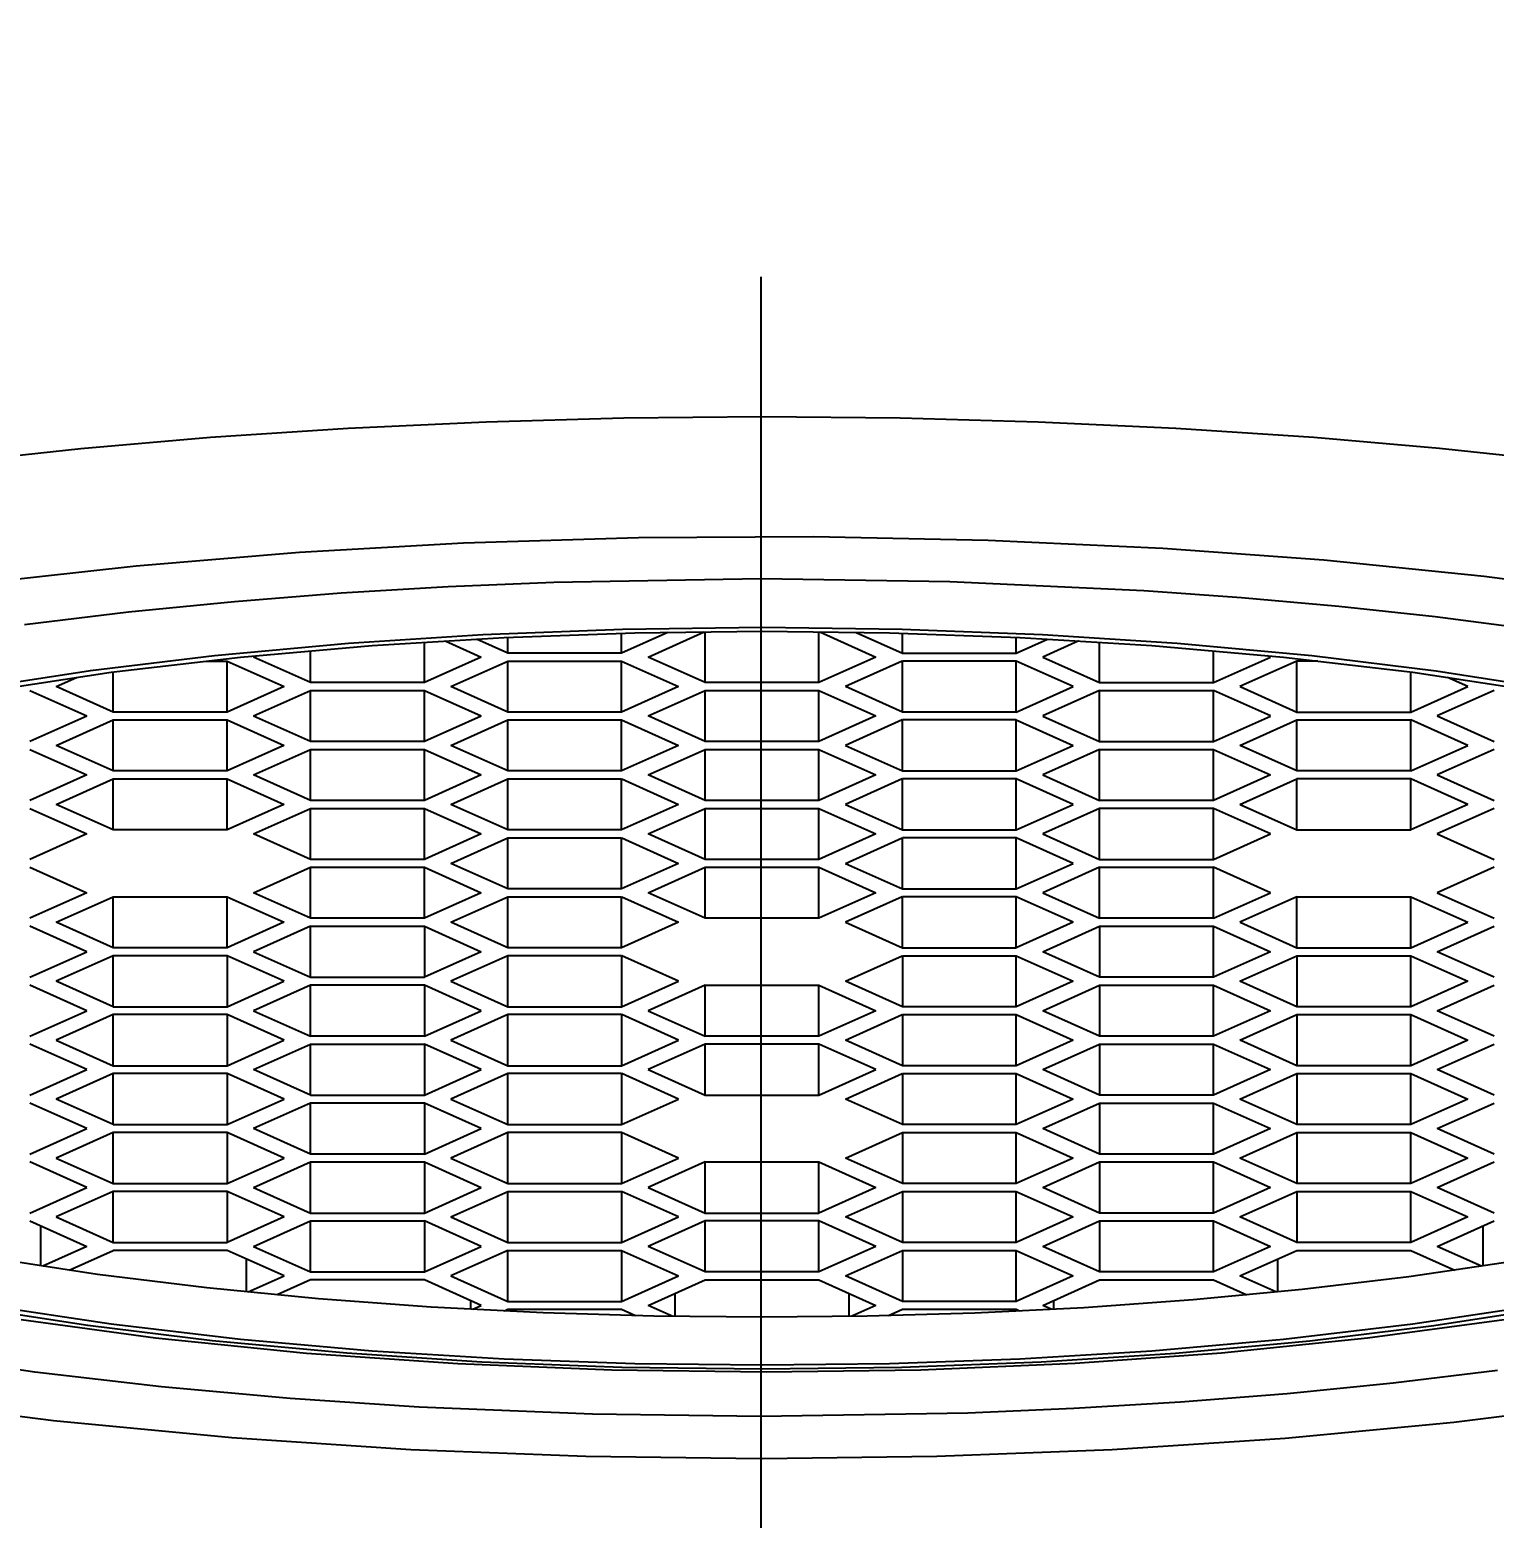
# Model space of a CAD drawing. Extents: x 38931 to 39525, y 15845 to 16265.
# Drawn here: x 39354.24 to 39363.28, y 15966.73 to 15975.93 of the extents above; entities that cross this region are included whole.
import ezdxf

# ---------------------------------------------------------------- set-up
doc = ezdxf.new("R2010")
doc.units = 0
doc.header["$LTSCALE"] = 7
doc.header["$MEASUREMENT"] = 0
doc.linetypes.add('CENTER', pattern=[2, 1.25, -0.25, 0.25, -0.25])
doc.layers.get('0').update_dxf_attribs({"color": 2, "linetype": 'CONTINUOUS'})
doc.layers.get('Defpoints').update_dxf_attribs({"linetype": 'CONTINUOUS'})
for name, color, linetype in [('CL', 1, 'CENTER'), ('DIM', 2, 'CONTINUOUS'), ('Make2D 표시선', 7, 'CONTINUOUS')]:
    doc.layers.add(name, color=color, linetype=linetype)
doc.styles.add('GHS', font='romans', dxfattribs={"bigfont": 'ghs'})
doc.dimstyles.new('DIM_WS01', dxfattribs={"dimtxt": 3.5, "dimasz": 3, "dimexe": 1, "dimexo": 1, "dimgap": 1, "dimtad": 1, "dimdec": 4, "dimzin": 9, "dimdsep": 46, "dimtxsty": 'GHS', "dimcen": -2, "dimclrd": 256, "dimclre": 256, "dimclrt": 256, "dimadec": 4, "dimazin": 2, "dimtfac": 1, "dimtdec": 4, "dimtix": 1, "dimtmove": 0, "dimatfit": 1, "dimfxl": 1, "dimtolj": 1, "dimtzin": 0, "dimlwd": -1, "dimlwe": -1, "dimarcsym": 0})

# ---------------------------------------------------------------- blocks, each defined once
blk = doc.blocks.new('*D6')
at = {"layer": 'Defpoints', "color": 0, "transparency": 16777216}
for p in [(39358.7561, 16042.8257), (39470.3881, 16042.8257), (39428.9987, 15960.7241)]:
    blk.add_point(p, dxfattribs=at)
at = {"layer": 'DIM', "transparency": 16777216}
for p, q in [((39359.7561, 16042.8257), (39471.3881, 16042.8257)), ((39470.3881, 15963.7241), (39470.3881, 16039.8257)), ((39429.9987, 15960.7241), (39471.3881, 15960.7241))]:
    blk.add_line(p, q, dxfattribs=at)
for points in [[(39469.8881, 16039.8257), (39470.8881, 16039.8257), (39470.3881, 16042.8257)], [(39469.8881, 15963.7241), (39470.8881, 15963.7241), (39470.3881, 15960.7241)]]:
    blk.add_solid(points, dxfattribs=at)
at = {"layer": 'DIM', "transparency": 16777216, "insert": (39466.7214, 16001.7749), "char_height": 3.5, "attachment_point": 5, "rotation": 90, "style": 'GHS'}
blk.add_mtext('\\A1;(82.1)', dxfattribs=at)

msp = doc.modelspace()

# ---------------------------------------------------------------- linework, layer by layer
at = {"color": 2}
for p, q in [((39357.19269, 15972.07914), (39357.19269, 15972.17498)), ((39358.18073, 15972.20673), (39357.89611, 15972.07914)), ((39357.89611, 15972.07914), (39357.89611, 15972.20061)), ((39358.05934, 15972.05475), (39358.40534, 15972.20986)), ((39358.41105, 15971.89708), (39358.41105, 15972.20992)), ((39359.11448, 15971.89708), (39359.11448, 15972.20993)), ((39359.12017, 15972.20987), (39359.46619, 15972.05475)), ((39359.34478, 15972.20674), (39359.62942, 15972.07914)), ((39359.62942, 15972.07914), (39359.62942, 15972.20063)), ((39360.33284, 15972.07914), (39360.33284, 15972.17502)), ((39355.97433, 15971.89708), (39355.97433, 15972.09365)), ((39356.67775, 15971.89708), (39356.67775, 15972.1465)), ((39356.80708, 15972.15444), (39357.02946, 15972.05475)), ((39357.19269, 15972.07914), (39357.00044, 15972.16532)), ((39360.33284, 15972.07914), (39360.52518, 15972.16536)), ((39360.71855, 15972.15448), (39360.49607, 15972.05475)), ((39360.84778, 15971.89708), (39360.84778, 15972.14655)), ((39361.55121, 15971.89708), (39361.55121, 15972.09372)), ((39355.33179, 15972.03036), (39355.45938, 15972.03036)), ((39355.45938, 15971.71502), (39355.45938, 15972.03036)), ((39355.45938, 15972.03036), (39355.8111, 15971.87269)), ((39355.62261, 15972.05475), (39355.64012, 15972.0626)), ((39355.97433, 15971.89708), (39355.62261, 15972.05475)), ((39357.02927, 15972.05467), (39356.67775, 15971.89708)), ((39356.84098, 15971.87269), (39357.19269, 15972.03036)), ((39357.89611, 15972.07914), (39357.19269, 15972.07914)), ((39357.19269, 15971.71502), (39357.19269, 15972.03036)), ((39357.19269, 15972.03036), (39357.89611, 15972.03036)), ((39357.89611, 15971.71502), (39357.89611, 15972.03036)), ((39357.89611, 15972.03036), (39358.24783, 15971.87269)), ((39358.41105, 15971.89708), (39358.05953, 15972.05467)), ((39359.466, 15972.05467), (39359.11448, 15971.89708)), ((39359.62923, 15972.03028), (39359.27771, 15971.87269)), ((39359.62942, 15972.07914), (39360.33284, 15972.07914)), ((39360.33284, 15972.03036), (39359.62942, 15972.03036)), ((39359.62942, 15971.71502), (39359.62942, 15972.02986)), ((39360.33284, 15971.71502), (39360.33284, 15972.02986)), ((39360.68455, 15971.87269), (39360.33303, 15972.03028)), ((39360.49626, 15972.05467), (39360.84778, 15971.89708)), ((39361.55121, 15971.89708), (39361.90292, 15972.05475)), ((39362.06615, 15972.03036), (39361.71444, 15971.87269)), ((39361.90292, 15972.05475), (39361.88518, 15972.0627)), ((39362.19455, 15972.03036), (39362.06615, 15972.03036)), ((39362.06615, 15971.71502), (39362.06615, 15972.03036)), ((39354.40425, 15971.87269), (39354.53013, 15971.92912)), ((39354.75596, 15971.71502), (39354.75596, 15971.96032)), ((39362.76957, 15971.71502), (39362.76957, 15971.96043)), ((39363.12128, 15971.87269), (39362.99502, 15971.92929)), ((39354.24121, 15971.84822), (39354.59273, 15971.69063)), ((39354.75596, 15971.71502), (39354.40444, 15971.87261)), ((39355.8111, 15971.87269), (39355.45938, 15971.71502)), ((39355.62261, 15971.69063), (39355.97414, 15971.84822)), ((39356.67775, 15971.89708), (39355.97433, 15971.89708)), ((39355.97433, 15971.8483), (39356.67775, 15971.8483)), ((39355.97433, 15971.53296), (39355.97433, 15971.8478)), ((39356.67775, 15971.53296), (39356.67775, 15971.8478)), ((39356.67794, 15971.84822), (39357.02946, 15971.69063)), ((39357.19269, 15971.71502), (39356.84117, 15971.87261)), ((39358.24764, 15971.87261), (39357.89611, 15971.71502)), ((39358.05934, 15971.69063), (39358.41105, 15971.8483)), ((39359.11448, 15971.89708), (39358.41105, 15971.89708)), ((39358.41105, 15971.53296), (39358.41105, 15971.8483)), ((39358.41105, 15971.8483), (39359.11448, 15971.8483)), ((39359.11448, 15971.8483), (39359.46619, 15971.69063)), ((39359.11448, 15971.53296), (39359.11448, 15971.8483)), ((39359.62942, 15971.71502), (39359.27771, 15971.87269)), ((39360.33284, 15971.71502), (39360.68437, 15971.87261)), ((39360.8476, 15971.84822), (39360.49607, 15971.69063)), ((39360.84778, 15971.89708), (39361.55121, 15971.89708)), ((39360.84778, 15971.8483), (39361.55121, 15971.8483)), ((39360.84778, 15971.53296), (39360.84778, 15971.8478)), ((39361.55121, 15971.53296), (39361.55121, 15971.8478)), ((39361.90292, 15971.69063), (39361.55139, 15971.84822)), ((39361.71462, 15971.87261), (39362.06615, 15971.71502)), ((39362.76957, 15971.71502), (39363.1211, 15971.87261)), ((39363.28433, 15971.84822), (39362.9328, 15971.69063)), ((39355.45938, 15971.71502), (39354.75596, 15971.71502)), ((39357.89611, 15971.71502), (39357.19269, 15971.71502)), ((39360.33284, 15971.71502), (39359.62942, 15971.71502)), ((39362.06615, 15971.71502), (39362.76957, 15971.71502)), ((39354.59254, 15971.69055), (39354.24102, 15971.53296)), ((39354.40425, 15971.50857), (39354.75577, 15971.66616)), ((39354.75596, 15971.66624), (39355.45938, 15971.66624)), ((39354.75596, 15971.3509), (39354.75596, 15971.66574)), ((39355.45938, 15971.3509), (39355.45938, 15971.66574)), ((39355.45957, 15971.66616), (39355.8111, 15971.50857)), ((39355.97433, 15971.53296), (39355.6228, 15971.69055)), ((39357.02927, 15971.69055), (39356.67775, 15971.53296)), ((39356.84098, 15971.50857), (39357.1925, 15971.66616)), ((39357.19269, 15971.66624), (39357.89611, 15971.66624)), ((39357.19269, 15971.3509), (39357.19269, 15971.66574)), ((39357.89611, 15971.3509), (39357.89611, 15971.66624)), ((39357.89611, 15971.66624), (39358.24783, 15971.50857)), ((39358.41105, 15971.53296), (39358.05934, 15971.69063)), ((39359.46619, 15971.69063), (39359.11448, 15971.53296)), ((39359.62923, 15971.66616), (39359.27771, 15971.50857)), ((39360.33284, 15971.66624), (39359.62942, 15971.66624)), ((39359.62942, 15971.3509), (39359.62942, 15971.66574)), ((39360.33284, 15971.66624), (39360.68455, 15971.50857)), ((39360.33284, 15971.3509), (39360.33284, 15971.66624)), ((39360.49626, 15971.69055), (39360.84778, 15971.53296)), ((39361.55121, 15971.53296), (39361.90273, 15971.69055)), ((39361.71444, 15971.50857), (39362.06596, 15971.66616)), ((39362.06615, 15971.66624), (39362.76957, 15971.66624)), ((39362.06615, 15971.3509), (39362.06615, 15971.66574)), ((39362.76957, 15971.3509), (39362.76957, 15971.66574)), ((39363.12128, 15971.50857), (39362.76976, 15971.66616)), ((39362.9328, 15971.69063), (39363.28451, 15971.53296)), ((39356.67775, 15971.53296), (39355.97433, 15971.53296)), ((39359.11448, 15971.53296), (39358.41105, 15971.53296)), ((39360.84778, 15971.53296), (39361.55121, 15971.53296)), ((39354.24121, 15971.4841), (39354.59273, 15971.32651)), ((39354.75596, 15971.3509), (39354.40444, 15971.50849)), ((39355.81091, 15971.50849), (39355.45938, 15971.3509)), ((39355.62261, 15971.32651), (39355.97433, 15971.48418)), ((39355.97433, 15971.16884), (39355.97433, 15971.48418)), ((39355.97433, 15971.48418), (39356.67775, 15971.48418)), ((39356.67775, 15971.48418), (39357.02946, 15971.32651)), ((39356.67775, 15971.16884), (39356.67775, 15971.48418)), ((39357.19269, 15971.3509), (39356.84117, 15971.50849)), ((39358.24783, 15971.50857), (39357.89611, 15971.3509)), ((39358.05934, 15971.32651), (39358.41087, 15971.4841)), ((39358.41105, 15971.48418), (39359.11448, 15971.48418)), ((39358.41105, 15971.16884), (39358.41105, 15971.48368)), ((39359.11448, 15971.16884), (39359.11448, 15971.48368)), ((39359.11466, 15971.4841), (39359.46619, 15971.32651)), ((39359.27789, 15971.50849), (39359.62942, 15971.3509)), ((39360.33284, 15971.3509), (39360.68455, 15971.50857)), ((39360.84778, 15971.48418), (39360.49607, 15971.32651)), ((39360.84778, 15971.48418), (39361.55121, 15971.48418)), ((39360.84778, 15971.16884), (39360.84778, 15971.48418)), ((39361.55121, 15971.16884), (39361.55121, 15971.48368)), ((39361.55139, 15971.4841), (39361.90292, 15971.32651)), ((39362.06615, 15971.3509), (39361.71462, 15971.50849)), ((39362.76957, 15971.3509), (39363.1211, 15971.50849)), ((39363.28433, 15971.4841), (39362.9328, 15971.32651)), ((39355.45938, 15971.3509), (39354.75596, 15971.3509)), ((39357.89611, 15971.3509), (39357.19269, 15971.3509)), ((39359.62942, 15971.3509), (39360.33284, 15971.3509)), ((39362.76957, 15971.3509), (39362.06615, 15971.3509)), ((39354.59254, 15971.32643), (39354.24102, 15971.16884)), ((39354.40425, 15971.14445), (39354.75577, 15971.30204)), ((39354.75596, 15971.30212), (39355.45938, 15971.30212)), ((39354.75596, 15970.98679), (39354.75596, 15971.30162)), ((39355.45938, 15970.98679), (39355.45938, 15971.30162)), ((39355.45957, 15971.30204), (39355.8111, 15971.14445)), ((39355.97433, 15971.16884), (39355.62261, 15971.32651)), ((39357.02927, 15971.32643), (39356.67775, 15971.16884)), ((39356.84098, 15971.14445), (39357.1925, 15971.30204)), ((39357.19269, 15971.30212), (39357.89611, 15971.30212)), ((39357.19269, 15970.98679), (39357.19269, 15971.30162)), ((39357.89611, 15970.98679), (39357.89611, 15971.30162)), ((39357.8963, 15971.30204), (39358.24783, 15971.14445)), ((39358.41105, 15971.16884), (39358.05953, 15971.32643)), ((39359.466, 15971.32643), (39359.11448, 15971.16884)), ((39359.62923, 15971.30204), (39359.27771, 15971.14445)), ((39360.33284, 15971.30212), (39359.62942, 15971.30212)), ((39359.62942, 15970.98679), (39359.62942, 15971.30162)), ((39360.33284, 15970.98679), (39360.33284, 15971.30162)), ((39360.68455, 15971.14445), (39360.33303, 15971.30204)), ((39360.49607, 15971.32651), (39360.84778, 15971.16884)), ((39361.90273, 15971.32643), (39361.55121, 15971.16884)), ((39361.71444, 15971.14445), (39362.06596, 15971.30204)), ((39362.76957, 15971.30212), (39362.06615, 15971.30212)), ((39362.06615, 15970.98679), (39362.06615, 15971.30162)), ((39362.76957, 15970.98679), (39362.76957, 15971.30162)), ((39363.12128, 15971.14445), (39362.76976, 15971.30204)), ((39362.93299, 15971.32643), (39363.28451, 15971.16884)), ((39356.67775, 15971.16884), (39355.97433, 15971.16884)), ((39359.11448, 15971.16884), (39358.41105, 15971.16884)), ((39361.55121, 15971.16884), (39360.84778, 15971.16884)), ((39354.24121, 15971.11998), (39354.59273, 15970.96239)), ((39354.75596, 15970.98679), (39354.40444, 15971.14437)), ((39355.81091, 15971.14437), (39355.45938, 15970.98679)), ((39355.62261, 15970.96239), (39355.97414, 15971.11998)), ((39355.97433, 15971.12006), (39356.67775, 15971.12006)), ((39355.97433, 15970.80473), (39355.97433, 15971.11956)), ((39356.67775, 15970.80473), (39356.67775, 15971.11956)), ((39356.67794, 15971.11998), (39357.02946, 15970.96239)), ((39357.19269, 15970.98679), (39356.84117, 15971.14437)), ((39358.24764, 15971.14437), (39357.89611, 15970.98679)), ((39358.05934, 15970.96239), (39358.41105, 15971.12006)), ((39358.41105, 15970.80473), (39358.41105, 15971.12006)), ((39358.41105, 15971.12006), (39359.11448, 15971.12006)), ((39359.11448, 15970.80473), (39359.11448, 15971.11956)), ((39359.11466, 15971.11998), (39359.46619, 15970.96239)), ((39359.27771, 15971.14445), (39359.62942, 15970.98679)), ((39360.33284, 15970.98679), (39360.68437, 15971.14437)), ((39360.8476, 15971.11998), (39360.49607, 15970.96239)), ((39361.55121, 15971.12006), (39360.84778, 15971.12006)), ((39360.84778, 15970.80473), (39360.84778, 15971.11956)), ((39361.55121, 15970.80473), (39361.55121, 15971.11956)), ((39361.90292, 15970.96239), (39361.55139, 15971.11998)), ((39361.71462, 15971.14437), (39362.06615, 15970.98679)), ((39363.1211, 15971.14437), (39362.76957, 15970.98679)), ((39363.28433, 15971.11998), (39362.9328, 15970.96239)), ((39355.45938, 15970.98679), (39354.75596, 15970.98679)), ((39357.89611, 15970.98679), (39357.19269, 15970.98679)), ((39359.62942, 15970.98679), (39360.33284, 15970.98679)), ((39362.06615, 15970.98679), (39362.76957, 15970.98679)), ((39354.59254, 15970.96231), (39354.24102, 15970.80473)), ((39355.97433, 15970.80473), (39355.6228, 15970.96231)), ((39357.02927, 15970.96231), (39356.67775, 15970.80473)), ((39356.84098, 15970.78034), (39357.1925, 15970.93792)), ((39357.19269, 15970.938), (39357.89611, 15970.938)), ((39357.19269, 15970.62267), (39357.19269, 15970.9375)), ((39357.89611, 15970.62267), (39357.89611, 15970.9375)), ((39357.8963, 15970.93792), (39358.24783, 15970.78034)), ((39358.41105, 15970.80473), (39358.05934, 15970.96239)), ((39359.466, 15970.96231), (39359.11448, 15970.80473)), ((39359.27771, 15970.78034), (39359.62923, 15970.93792)), ((39360.33284, 15970.938), (39359.62942, 15970.938)), ((39359.62942, 15970.62267), (39359.62942, 15970.9375)), ((39360.33284, 15970.62267), (39360.33284, 15970.9375)), ((39360.68455, 15970.78034), (39360.33303, 15970.93792)), ((39360.49626, 15970.96231), (39360.84778, 15970.80473)), ((39361.55121, 15970.80473), (39361.90273, 15970.96231)), ((39362.93299, 15970.96231), (39363.28451, 15970.80473)), ((39356.67775, 15970.80473), (39355.97433, 15970.80473)), ((39359.11448, 15970.80473), (39358.41105, 15970.80473)), ((39360.84778, 15970.80473), (39361.55121, 15970.80473)), ((39354.24121, 15970.75586), (39354.59273, 15970.59828)), ((39355.62261, 15970.59828), (39355.97414, 15970.75586)), ((39355.97433, 15970.75594), (39356.67775, 15970.75594)), ((39355.97433, 15970.44061), (39355.97433, 15970.75544)), ((39356.67775, 15970.44061), (39356.67775, 15970.75544)), ((39356.67794, 15970.75586), (39357.02946, 15970.59828)), ((39357.19269, 15970.62267), (39356.84117, 15970.78025)), ((39358.24764, 15970.78025), (39357.89611, 15970.62267)), ((39358.05934, 15970.59828), (39358.41105, 15970.75594)), ((39358.41105, 15970.44061), (39358.41105, 15970.75594)), ((39358.41105, 15970.75594), (39359.11448, 15970.75594)), ((39359.11448, 15970.75594), (39359.46619, 15970.59828)), ((39359.11448, 15970.44061), (39359.11448, 15970.75594)), ((39359.27789, 15970.78025), (39359.62942, 15970.62267)), ((39360.33284, 15970.62267), (39360.68437, 15970.78025)), ((39360.84778, 15970.75594), (39360.49607, 15970.59828)), ((39360.84778, 15970.44061), (39360.84778, 15970.75594)), ((39360.84778, 15970.75594), (39361.55121, 15970.75594)), ((39361.55121, 15970.44061), (39361.55121, 15970.75544)), ((39361.90292, 15970.59828), (39361.55139, 15970.75586)), ((39363.28433, 15970.75586), (39362.9328, 15970.59828)), ((39357.89611, 15970.62267), (39357.19269, 15970.62267)), ((39359.62942, 15970.62267), (39360.33284, 15970.62267)), ((39354.59254, 15970.59819), (39354.24102, 15970.44061)), ((39354.40425, 15970.41622), (39354.75596, 15970.57388)), ((39354.75596, 15970.25855), (39354.75596, 15970.57388)), ((39354.75596, 15970.57388), (39355.45938, 15970.57388)), ((39355.45938, 15970.25855), (39355.45938, 15970.57338)), ((39355.45957, 15970.5738), (39355.8111, 15970.41622)), ((39355.97433, 15970.44061), (39355.6228, 15970.59819)), ((39357.02927, 15970.59819), (39356.67775, 15970.44061)), ((39356.84098, 15970.41622), (39357.1925, 15970.5738)), ((39357.19269, 15970.57388), (39357.89611, 15970.57388)), ((39357.19269, 15970.25855), (39357.19269, 15970.57338)), ((39357.89611, 15970.25855), (39357.89611, 15970.57338)), ((39357.8963, 15970.5738), (39358.24783, 15970.41622)), ((39358.41105, 15970.44061), (39358.05934, 15970.59828)), ((39359.46619, 15970.59828), (39359.11448, 15970.44061)), ((39359.62923, 15970.5738), (39359.27771, 15970.41622)), ((39360.33284, 15970.57388), (39359.62942, 15970.57388)), ((39359.62942, 15970.25855), (39359.62942, 15970.57338)), ((39360.33284, 15970.25855), (39360.33284, 15970.57338)), ((39360.68455, 15970.41622), (39360.33303, 15970.5738)), ((39360.49607, 15970.59828), (39360.84778, 15970.44061)), ((39361.55121, 15970.44061), (39361.90292, 15970.59828)), ((39362.06596, 15970.5738), (39361.71444, 15970.41622)), ((39362.06615, 15970.57388), (39362.76957, 15970.57388)), ((39362.06615, 15970.25855), (39362.06615, 15970.57338)), ((39362.76957, 15970.25855), (39362.76957, 15970.57338)), ((39362.76976, 15970.5738), (39363.12128, 15970.41622)), ((39362.93299, 15970.59819), (39363.28451, 15970.44061)), ((39356.67775, 15970.44061), (39355.97433, 15970.44061)), ((39359.11448, 15970.44061), (39358.41105, 15970.44061)), ((39361.55121, 15970.44061), (39360.84778, 15970.44061)), ((39354.59273, 15970.23416), (39354.24121, 15970.39174)), ((39354.75596, 15970.25855), (39354.40425, 15970.41622)), ((39355.81091, 15970.41613), (39355.45938, 15970.25855)), ((39355.97433, 15970.39183), (39355.62261, 15970.23416)), ((39355.97433, 15970.39183), (39356.67775, 15970.39183)), ((39355.97433, 15970.07649), (39355.97433, 15970.39183)), ((39356.67775, 15970.39183), (39357.02946, 15970.23416)), ((39356.67775, 15970.39183), (39356.67775, 15970.07649)), ((39357.19269, 15970.25855), (39356.84117, 15970.41613)), ((39358.24764, 15970.41613), (39357.89611, 15970.25855)), ((39359.27789, 15970.41613), (39359.62942, 15970.25855)), ((39360.68437, 15970.41613), (39360.33284, 15970.25855)), ((39360.49607, 15970.23416), (39360.8476, 15970.39174)), ((39360.84778, 15970.39183), (39361.55121, 15970.39183)), ((39360.84778, 15970.39132), (39360.84778, 15970.07649)), ((39361.55121, 15970.07649), (39361.55121, 15970.39132)), ((39361.55139, 15970.39174), (39361.90292, 15970.23416)), ((39361.71462, 15970.41613), (39362.06615, 15970.25855)), ((39362.76957, 15970.25855), (39363.1211, 15970.41613)), ((39362.9328, 15970.23416), (39363.28433, 15970.39174)), ((39355.45938, 15970.25855), (39354.75596, 15970.25855)), ((39357.89611, 15970.25855), (39357.19269, 15970.25855)), ((39359.62942, 15970.25855), (39360.33284, 15970.25855)), ((39362.06615, 15970.25855), (39362.76957, 15970.25855)), ((39354.24102, 15970.07649), (39354.59254, 15970.23407)), ((39354.75577, 15970.20968), (39354.40425, 15970.0521)), ((39355.45938, 15970.20977), (39354.75596, 15970.20977)), ((39354.75596, 15969.89443), (39354.75596, 15970.20927)), ((39355.45938, 15970.20927), (39355.45938, 15969.89443)), ((39355.8111, 15970.0521), (39355.45957, 15970.20968)), ((39355.62261, 15970.23416), (39355.97433, 15970.07649)), ((39357.02946, 15970.23416), (39356.67775, 15970.07649)), ((39357.1925, 15970.20968), (39356.84098, 15970.0521)), ((39357.89611, 15970.20977), (39357.19269, 15970.20977)), ((39357.19269, 15969.89443), (39357.19269, 15970.20927)), ((39357.89611, 15970.20927), (39357.89611, 15969.89443)), ((39358.24783, 15970.0521), (39357.8963, 15970.20968)), ((39359.27771, 15970.0521), (39359.62923, 15970.20968)), ((39359.62942, 15970.20977), (39360.33284, 15970.20977)), ((39359.62942, 15970.20927), (39359.62942, 15969.89443)), ((39360.33284, 15969.89443), (39360.33284, 15970.20927)), ((39360.33303, 15970.20968), (39360.68455, 15970.0521)), ((39360.84778, 15970.07649), (39360.49626, 15970.23407)), ((39361.90273, 15970.23407), (39361.55121, 15970.07649)), ((39361.71444, 15970.0521), (39362.06596, 15970.20968)), ((39362.06615, 15970.20977), (39362.76957, 15970.20977)), ((39362.06615, 15970.20927), (39362.06615, 15969.89443)), ((39362.76957, 15969.89443), (39362.76957, 15970.20927)), ((39362.76976, 15970.20968), (39363.12128, 15970.0521)), ((39363.28451, 15970.07649), (39362.93299, 15970.23407)), ((39355.97433, 15970.07649), (39356.67775, 15970.07649)), ((39361.55121, 15970.07649), (39360.84778, 15970.07649)), ((39354.59273, 15969.87004), (39354.24102, 15970.02771)), ((39354.75596, 15969.89443), (39354.40444, 15970.05201)), ((39355.45938, 15969.89443), (39355.81091, 15970.05201)), ((39355.97414, 15970.02762), (39355.62261, 15969.87004)), ((39356.67775, 15970.02771), (39355.97433, 15970.02771)), ((39355.97433, 15969.71237), (39355.97433, 15970.02721)), ((39356.67775, 15970.02721), (39356.67775, 15969.71237)), ((39357.02946, 15969.87004), (39356.67794, 15970.02762)), ((39356.84117, 15970.05201), (39357.19269, 15969.89443)), ((39357.89611, 15969.89443), (39358.24764, 15970.05201)), ((39358.41087, 15970.02762), (39358.05934, 15969.87004)), ((39358.41105, 15970.02771), (39359.11448, 15970.02771)), ((39358.41105, 15969.71237), (39358.41105, 15970.02721)), ((39359.11448, 15969.71237), (39359.11448, 15970.02721)), ((39359.11466, 15970.02762), (39359.46619, 15969.87004)), ((39359.62942, 15969.89443), (39359.27789, 15970.05201)), ((39360.68437, 15970.05201), (39360.33284, 15969.89443)), ((39360.49607, 15969.87004), (39360.8476, 15970.02762)), ((39360.84778, 15970.02771), (39361.55121, 15970.02771)), ((39360.84778, 15970.02721), (39360.84778, 15969.71237)), ((39361.55121, 15969.71237), (39361.55121, 15970.02721)), ((39361.55139, 15970.02762), (39361.90292, 15969.87004)), ((39362.06615, 15969.89443), (39361.71444, 15970.0521)), ((39363.1211, 15970.05201), (39362.76957, 15969.89443)), ((39362.9328, 15969.87004), (39363.28433, 15970.02762)), ((39354.75596, 15969.89443), (39355.45938, 15969.89443)), ((39357.19269, 15969.89443), (39357.89611, 15969.89443)), ((39360.33284, 15969.89443), (39359.62942, 15969.89443)), ((39362.76957, 15969.89443), (39362.06615, 15969.89443)), ((39354.24102, 15969.71237), (39354.59254, 15969.86995)), ((39354.75577, 15969.84556), (39354.40425, 15969.68798)), ((39355.45938, 15969.84565), (39354.75596, 15969.84565)), ((39354.75596, 15969.53031), (39354.75596, 15969.84515)), ((39355.45938, 15969.84515), (39355.45938, 15969.53031)), ((39355.8111, 15969.68798), (39355.45957, 15969.84556)), ((39355.6228, 15969.86995), (39355.97433, 15969.71237)), ((39356.67775, 15969.71237), (39357.02927, 15969.86995)), ((39357.1925, 15969.84556), (39356.84098, 15969.68798)), ((39357.89611, 15969.84565), (39357.19269, 15969.84565)), ((39357.19269, 15969.53031), (39357.19269, 15969.84515)), ((39357.89611, 15969.84515), (39357.89611, 15969.53031)), ((39358.24783, 15969.68798), (39357.8963, 15969.84556)), ((39358.05953, 15969.86995), (39358.41105, 15969.71237)), ((39359.466, 15969.86995), (39359.11448, 15969.71237)), ((39359.27771, 15969.68798), (39359.62923, 15969.84556)), ((39359.62942, 15969.84565), (39360.33284, 15969.84565)), ((39359.62942, 15969.84515), (39359.62942, 15969.53031)), ((39360.33284, 15969.53031), (39360.33284, 15969.84515)), ((39360.33303, 15969.84556), (39360.68455, 15969.68798)), ((39360.84778, 15969.71237), (39360.49607, 15969.87004)), ((39361.90273, 15969.86995), (39361.55121, 15969.71237)), ((39361.71444, 15969.68798), (39362.06596, 15969.84556)), ((39362.06615, 15969.84565), (39362.76957, 15969.84565)), ((39362.06615, 15969.84515), (39362.06615, 15969.53031)), ((39362.76957, 15969.53031), (39362.76957, 15969.84515)), ((39362.76976, 15969.84556), (39363.12128, 15969.68798)), ((39363.28451, 15969.71237), (39362.93299, 15969.86995)), ((39356.67775, 15969.71237), (39355.97433, 15969.71237)), ((39359.11448, 15969.71237), (39358.41105, 15969.71237)), ((39361.55121, 15969.71237), (39360.84778, 15969.71237)), ((39354.59273, 15969.50592), (39354.24125, 15969.66349)), ((39354.40425, 15969.68798), (39354.75596, 15969.53031)), ((39355.45938, 15969.53031), (39355.81091, 15969.6879)), ((39355.62261, 15969.50592), (39355.97433, 15969.66359)), ((39355.97433, 15969.66359), (39356.67775, 15969.66359)), ((39355.97433, 15969.34825), (39355.97433, 15969.66359)), ((39357.02946, 15969.50592), (39356.67775, 15969.66359)), ((39356.67775, 15969.66359), (39356.67775, 15969.34825)), ((39356.84117, 15969.6879), (39357.19269, 15969.53031)), ((39357.89611, 15969.53031), (39358.24764, 15969.6879)), ((39358.41087, 15969.6635), (39358.05934, 15969.50592)), ((39359.11448, 15969.66359), (39358.41105, 15969.66359)), ((39358.41105, 15969.34825), (39358.41105, 15969.66309)), ((39359.11448, 15969.34825), (39359.11448, 15969.66309)), ((39359.46619, 15969.50592), (39359.11466, 15969.6635)), ((39359.62942, 15969.53031), (39359.27789, 15969.6879)), ((39360.68437, 15969.6879), (39360.33284, 15969.53031)), ((39360.49607, 15969.50592), (39360.84778, 15969.66359)), ((39360.84778, 15969.66359), (39361.55121, 15969.66359)), ((39360.84778, 15969.66359), (39360.84778, 15969.34825)), ((39361.55121, 15969.34825), (39361.55121, 15969.66309)), ((39361.55139, 15969.6635), (39361.90292, 15969.50592)), ((39362.06615, 15969.53031), (39361.71462, 15969.6879)), ((39363.12128, 15969.68798), (39362.76957, 15969.53031)), ((39362.9328, 15969.50592), (39363.28429, 15969.66349)), ((39354.75596, 15969.53031), (39355.45938, 15969.53031)), ((39357.19269, 15969.53031), (39357.89611, 15969.53031)), ((39360.33284, 15969.53031), (39359.62942, 15969.53031)), ((39362.76957, 15969.53031), (39362.06615, 15969.53031)), ((39354.24102, 15969.34825), (39354.59273, 15969.50592)), ((39354.75596, 15969.48153), (39354.40425, 15969.32386)), ((39354.75596, 15969.16619), (39354.75596, 15969.48153)), ((39355.45938, 15969.48153), (39354.75596, 15969.48153)), ((39355.45938, 15969.48153), (39355.45938, 15969.16619)), ((39355.8111, 15969.32386), (39355.45938, 15969.48153)), ((39355.97433, 15969.34825), (39355.62261, 15969.50592)), ((39356.67775, 15969.34825), (39357.02927, 15969.50584)), ((39357.19269, 15969.48153), (39356.84098, 15969.32386)), ((39357.89611, 15969.48153), (39357.19269, 15969.48153)), ((39357.19269, 15969.16619), (39357.19269, 15969.48153)), ((39357.89611, 15969.48103), (39357.89611, 15969.16619)), ((39358.24783, 15969.32386), (39357.8963, 15969.48144)), ((39358.05953, 15969.50584), (39358.41105, 15969.34825)), ((39359.11448, 15969.34825), (39359.466, 15969.50584)), ((39359.27771, 15969.32386), (39359.62923, 15969.48144)), ((39359.62942, 15969.48153), (39360.33284, 15969.48153)), ((39359.62942, 15969.48103), (39359.62942, 15969.16619)), ((39360.33284, 15969.16619), (39360.33284, 15969.48103)), ((39360.33303, 15969.48144), (39360.68455, 15969.32386)), ((39360.84778, 15969.34825), (39360.49607, 15969.50592)), ((39361.90292, 15969.50592), (39361.55121, 15969.34825)), ((39361.71444, 15969.32386), (39362.06615, 15969.48153)), ((39362.06615, 15969.48153), (39362.06615, 15969.16619)), ((39362.06615, 15969.48153), (39362.76957, 15969.48153)), ((39362.76957, 15969.48153), (39363.12128, 15969.32386)), ((39362.76957, 15969.16619), (39362.76957, 15969.48153)), ((39363.28451, 15969.34825), (39362.9328, 15969.50592)), ((39354.75596, 15969.16619), (39354.40425, 15969.32386)), ((39355.45938, 15969.16619), (39355.8111, 15969.32386)), ((39355.97433, 15969.34825), (39356.67775, 15969.34825)), ((39356.84098, 15969.32386), (39357.19269, 15969.16619)), ((39357.89611, 15969.16619), (39358.24783, 15969.32386)), ((39358.41105, 15969.34825), (39359.11448, 15969.34825)), ((39359.62942, 15969.16619), (39359.27771, 15969.32386)), ((39360.68455, 15969.32386), (39360.33284, 15969.16619)), ((39361.55121, 15969.34825), (39360.84778, 15969.34825)), ((39362.06615, 15969.16619), (39361.71444, 15969.32386)), ((39363.12128, 15969.32386), (39362.76957, 15969.16619)), ((39354.59273, 15969.1418), (39354.24102, 15969.29947)), ((39355.97433, 15969.29947), (39355.62261, 15969.1418)), ((39356.67775, 15969.29947), (39355.97433, 15969.29947)), ((39355.97433, 15968.98413), (39355.97433, 15969.29947)), ((39356.67775, 15969.29947), (39356.67775, 15968.98413)), ((39357.02946, 15969.1418), (39356.67775, 15969.29947)), ((39360.49607, 15969.1418), (39360.84778, 15969.29947)), ((39360.84778, 15969.29947), (39361.55121, 15969.29947)), ((39360.84778, 15969.29947), (39360.84778, 15968.98413)), ((39361.55121, 15969.29947), (39361.90292, 15969.1418)), ((39361.55121, 15968.98413), (39361.55121, 15969.29947)), ((39362.9328, 15969.1418), (39363.28451, 15969.29947)), ((39354.24102, 15968.98413), (39354.59273, 15969.1418)), ((39354.75596, 15969.16619), (39355.45938, 15969.16619)), ((39355.97433, 15968.98413), (39355.62261, 15969.1418)), ((39356.67775, 15968.98413), (39357.02946, 15969.1418)), ((39357.19269, 15969.16619), (39357.89611, 15969.16619)), ((39360.33284, 15969.16619), (39359.62942, 15969.16619)), ((39360.84778, 15968.98413), (39360.49607, 15969.1418)), ((39361.90292, 15969.1418), (39361.55121, 15968.98413)), ((39362.76957, 15969.16619), (39362.06615, 15969.16619)), ((39363.28451, 15968.98413), (39362.9328, 15969.1418)), ((39354.75596, 15969.11741), (39354.40425, 15968.95974)), ((39354.75596, 15968.80207), (39354.75596, 15969.11741)), ((39355.45938, 15969.11741), (39354.75596, 15969.11741)), ((39355.45938, 15969.11741), (39355.45938, 15968.80207)), ((39355.8111, 15968.95974), (39355.45938, 15969.11741)), ((39357.19269, 15969.11741), (39356.84098, 15968.95974)), ((39357.19269, 15968.80207), (39357.19269, 15969.11741)), ((39357.89611, 15969.11741), (39357.19269, 15969.11741)), ((39358.24783, 15968.95974), (39357.89611, 15969.11741)), ((39357.89611, 15969.11741), (39357.89611, 15968.80207)), ((39359.27771, 15968.95974), (39359.62942, 15969.11741)), ((39359.62942, 15969.11741), (39360.33284, 15969.11741)), ((39359.62942, 15969.11741), (39359.62942, 15968.80207)), ((39360.33284, 15968.80207), (39360.33284, 15969.11741)), ((39360.33284, 15969.11741), (39360.68455, 15968.95974)), ((39361.71444, 15968.95974), (39362.06615, 15969.11741)), ((39362.06615, 15969.11741), (39362.76957, 15969.11741)), ((39362.06615, 15969.11741), (39362.06615, 15968.80207)), ((39362.76957, 15969.11741), (39363.12128, 15968.95974)), ((39362.76957, 15968.80207), (39362.76957, 15969.11741)), ((39354.40425, 15968.95974), (39354.75596, 15968.80207)), ((39355.45938, 15968.80207), (39355.8111, 15968.95974)), ((39356.67775, 15968.98413), (39355.97433, 15968.98413)), ((39356.84098, 15968.95974), (39357.19269, 15968.80207)), ((39357.89611, 15968.80207), (39358.24783, 15968.95974)), ((39359.62942, 15968.80207), (39359.27771, 15968.95974)), ((39360.68455, 15968.95974), (39360.33284, 15968.80207)), ((39361.55121, 15968.98413), (39360.84778, 15968.98413)), ((39362.06615, 15968.80207), (39361.71444, 15968.95974)), ((39363.12128, 15968.95974), (39362.76957, 15968.80207)), ((39354.59273, 15968.77768), (39354.24102, 15968.93535)), ((39355.62261, 15968.77768), (39355.97433, 15968.93535)), ((39355.97433, 15968.62001), (39355.97433, 15968.93535)), ((39355.97433, 15968.93535), (39356.67775, 15968.93535)), ((39356.67775, 15968.93535), (39357.02946, 15968.77768)), ((39356.67775, 15968.93535), (39356.67775, 15968.62001)), ((39358.41105, 15968.93535), (39358.05934, 15968.77768)), ((39358.41105, 15968.93535), (39359.11448, 15968.93535)), ((39358.41105, 15968.62001), (39358.41105, 15968.93535)), ((39359.11448, 15968.93535), (39359.46619, 15968.77768)), ((39359.11448, 15968.62001), (39359.11448, 15968.93535)), ((39360.49607, 15968.77768), (39360.84778, 15968.93535)), ((39360.84778, 15968.93535), (39361.55121, 15968.93535)), ((39360.84778, 15968.93535), (39360.84778, 15968.62001)), ((39361.55121, 15968.62001), (39361.55121, 15968.93535)), ((39361.55121, 15968.93535), (39361.90292, 15968.77768)), ((39362.9328, 15968.77768), (39363.28451, 15968.93535)), ((39354.24102, 15968.62001), (39354.59273, 15968.77768)), ((39354.75596, 15968.80207), (39355.45938, 15968.80207)), ((39355.62261, 15968.77768), (39355.97433, 15968.62001)), ((39356.67775, 15968.62001), (39357.02946, 15968.77768)), ((39357.19269, 15968.80207), (39357.89611, 15968.80207)), ((39358.05934, 15968.77768), (39358.41105, 15968.62001)), ((39359.46619, 15968.77768), (39359.11448, 15968.62001)), ((39360.33284, 15968.80207), (39359.62942, 15968.80207)), ((39360.84778, 15968.62001), (39360.49607, 15968.77768)), ((39361.90292, 15968.77768), (39361.55121, 15968.62001)), ((39362.76957, 15968.80207), (39362.06615, 15968.80207)), ((39363.28451, 15968.62001), (39362.9328, 15968.77768)), ((39354.75596, 15968.75329), (39354.40425, 15968.59562)), ((39354.75596, 15968.43796), (39354.75596, 15968.75329)), ((39355.45938, 15968.75329), (39354.75596, 15968.75329)), ((39355.45938, 15968.75329), (39355.45938, 15968.43796)), ((39355.8111, 15968.59562), (39355.45938, 15968.75329)), ((39356.84098, 15968.59562), (39357.19269, 15968.75329)), ((39357.19269, 15968.75329), (39357.89611, 15968.75329)), ((39357.19269, 15968.43796), (39357.19269, 15968.75329)), ((39358.24783, 15968.59562), (39357.89611, 15968.75329)), ((39357.89611, 15968.75329), (39357.89611, 15968.43796)), ((39359.27771, 15968.59562), (39359.62942, 15968.75329)), ((39359.62942, 15968.75329), (39360.33284, 15968.75329)), ((39359.62942, 15968.75329), (39359.62942, 15968.43796)), ((39360.33284, 15968.75329), (39360.68455, 15968.59562)), ((39360.33284, 15968.43796), (39360.33284, 15968.75329)), ((39361.71444, 15968.59562), (39362.06615, 15968.75329)), ((39362.06615, 15968.75329), (39362.76957, 15968.75329)), ((39362.06615, 15968.75329), (39362.06615, 15968.43796)), ((39362.76957, 15968.43796), (39362.76957, 15968.75329)), ((39362.76957, 15968.75329), (39363.12128, 15968.59562)), ((39354.40425, 15968.59562), (39354.75596, 15968.43796)), ((39355.8111, 15968.59562), (39355.45938, 15968.43796)), ((39355.97433, 15968.62001), (39356.67775, 15968.62001)), ((39356.84098, 15968.59562), (39357.19269, 15968.43796)), ((39357.89611, 15968.43796), (39358.24783, 15968.59562)), ((39358.41105, 15968.62001), (39359.11448, 15968.62001)), ((39359.62942, 15968.43796), (39359.27771, 15968.59562)), ((39360.68455, 15968.59562), (39360.33284, 15968.43796)), ((39361.55121, 15968.62001), (39360.84778, 15968.62001)), ((39362.06615, 15968.43796), (39361.71444, 15968.59562)), ((39363.12128, 15968.59562), (39362.76957, 15968.43796)), ((39354.24102, 15968.57123), (39354.59273, 15968.41356)), ((39354.31013, 15968.29325), (39354.31013, 15968.54025)), ((39355.62261, 15968.41356), (39355.97433, 15968.57123)), ((39355.97433, 15968.2559), (39355.97433, 15968.57123)), ((39355.97433, 15968.57123), (39356.67775, 15968.57123)), ((39357.02946, 15968.41356), (39356.67775, 15968.57123)), ((39356.67775, 15968.57123), (39356.67775, 15968.2559)), ((39358.41105, 15968.57123), (39358.05934, 15968.41356)), ((39359.11448, 15968.57123), (39358.41105, 15968.57123)), ((39358.41105, 15968.2559), (39358.41105, 15968.57123)), ((39359.46619, 15968.41356), (39359.11448, 15968.57123)), ((39359.11448, 15968.2559), (39359.11448, 15968.57123)), ((39360.49607, 15968.41356), (39360.84778, 15968.57123)), ((39360.84778, 15968.57123), (39360.84778, 15968.2559)), ((39360.84778, 15968.57123), (39361.55121, 15968.57123)), ((39361.55121, 15968.2559), (39361.55121, 15968.57123)), ((39361.55121, 15968.57123), (39361.90292, 15968.41356)), ((39362.9328, 15968.41356), (39363.28451, 15968.57123)), ((39363.2154, 15968.29312), (39363.2154, 15968.54025)), ((39354.59273, 15968.41356), (39354.32073, 15968.29163)), ((39354.75596, 15968.43796), (39355.45938, 15968.43796)), ((39355.62261, 15968.41356), (39355.97433, 15968.2559)), ((39356.67775, 15968.2559), (39357.02946, 15968.41356)), ((39357.19269, 15968.43796), (39357.89611, 15968.43796)), ((39358.41105, 15968.2559), (39358.05934, 15968.41356)), ((39359.46619, 15968.41356), (39359.11448, 15968.2559)), ((39360.33284, 15968.43796), (39359.62942, 15968.43796)), ((39360.84778, 15968.2559), (39360.49607, 15968.41356)), ((39361.90292, 15968.41356), (39361.55121, 15968.2559)), ((39362.76957, 15968.43796), (39362.06615, 15968.43796)), ((39363.20501, 15968.29154), (39362.9328, 15968.41356)), ((39354.48414, 15968.26732), (39354.75596, 15968.38917)), ((39355.45938, 15968.38917), (39354.75596, 15968.38917)), ((39355.8111, 15968.2315), (39355.45938, 15968.38917)), ((39355.57779, 15968.33609), (39355.57779, 15968.13345)), ((39357.19269, 15968.38917), (39356.84098, 15968.2315)), ((39357.19269, 15968.38917), (39357.89611, 15968.38917)), ((39357.19269, 15968.07384), (39357.19269, 15968.38917)), ((39357.89611, 15968.38917), (39358.24783, 15968.2315)), ((39357.89611, 15968.38917), (39357.89611, 15968.07384)), ((39359.27771, 15968.2315), (39359.62942, 15968.38917)), ((39359.62942, 15968.38917), (39360.33284, 15968.38917)), ((39359.62942, 15968.38917), (39359.62942, 15968.07384)), ((39360.33284, 15968.38917), (39360.68455, 15968.2315)), ((39360.33284, 15968.07384), (39360.33284, 15968.38917)), ((39361.71444, 15968.2315), (39362.06615, 15968.38917)), ((39361.94774, 15968.13337), (39361.94774, 15968.33609)), ((39362.06615, 15968.38917), (39362.76957, 15968.38917)), ((39362.76957, 15968.38917), (39363.04159, 15968.26723)), ((39355.58968, 15968.13225), (39355.8111, 15968.2315)), ((39355.97433, 15968.2559), (39356.67775, 15968.2559)), ((39356.84098, 15968.2315), (39357.19269, 15968.07384)), ((39357.89611, 15968.07384), (39358.24783, 15968.2315)), ((39359.11448, 15968.2559), (39358.41105, 15968.2559)), ((39359.62942, 15968.07384), (39359.27771, 15968.2315)), ((39360.68455, 15968.2315), (39360.33284, 15968.07384)), ((39361.55121, 15968.2559), (39360.84778, 15968.2559)), ((39361.936, 15968.13218), (39361.71444, 15968.2315)), ((39355.97433, 15968.20711), (39355.76845, 15968.11482)), ((39356.67775, 15968.20711), (39355.97433, 15968.20711)), ((39357.02946, 15968.04945), (39356.67775, 15968.20711)), ((39358.05934, 15968.04945), (39358.41105, 15968.20711)), ((39358.41105, 15968.20711), (39359.11448, 15968.20711)), ((39359.11448, 15968.20711), (39359.46619, 15968.04945)), ((39360.49607, 15968.04945), (39360.84778, 15968.20711)), ((39360.84778, 15968.20711), (39361.55121, 15968.20711)), ((39361.55121, 15968.20711), (39361.75723, 15968.11476)), ((39356.96347, 15968.07903), (39356.96347, 15968.02648)), ((39356.97663, 15968.02576), (39357.02946, 15968.04945)), ((39357.19269, 15968.07384), (39357.89611, 15968.07384)), ((39358.20842, 15967.98262), (39358.05934, 15968.04945)), ((39358.22379, 15968.12317), (39358.22379, 15967.98237)), ((39359.30174, 15967.98235), (39359.30174, 15968.12317)), ((39359.46619, 15968.04945), (39359.31708, 15967.9826)), ((39360.33284, 15968.07384), (39359.62942, 15968.07384)), ((39360.54899, 15968.02573), (39360.49607, 15968.04945)), ((39360.56207, 15968.07903), (39360.56207, 15968.02643)), ((39357.17208, 15968.01581), (39357.19269, 15968.02505)), ((39357.19269, 15968.02505), (39357.89611, 15968.02505)), ((39357.89611, 15968.02505), (39357.98071, 15967.98713)), ((39359.54478, 15967.98711), (39359.62942, 15968.02505)), ((39359.62942, 15968.02505), (39360.33284, 15968.02505)), ((39360.33284, 15968.02505), (39360.35353, 15968.01578))]:
    msp.add_line(p, q, dxfattribs=at)
at = {"layer": 'CL'}
msp.add_line((39358.75612, 16044.40427), (39358.75612, 15933.88869), dxfattribs=at)
at = {"layer": 'Make2D 표시선'}
for points in [[(39353.75747, 15973.25727), (39354.55632, 15973.34312), (39355.35684, 15973.4122), (39356.20725, 15973.46874), (39357.05856, 15973.50865), (39357.91049, 15973.53232), (39358.76272, 15973.54014), (39359.61526, 15973.53236), (39360.4675, 15973.50871), (39361.31913, 15973.46879), (39362.16984, 15973.41221), (39362.94577, 15973.34543), (39363.72014, 15973.26294)], [(39364.14658, 15972.43291), (39363.22215, 15972.55316), (39362.23178, 15972.65249), (39361.23903, 15972.72467), (39360.1603, 15972.77493), (39359.08064, 15972.79707), (39357.99947, 15972.79158), (39356.9188, 15972.75823), (39355.907, 15972.70106), (39354.89708, 15972.61725), (39353.9814, 15972.51611)], [(39354.20835, 15972.25631), (39354.85171, 15972.33401), (39355.50559, 15972.39889), (39356.16465, 15972.45103), (39356.82375, 15972.49066), (39357.47816, 15972.51822), (39358.75612, 15972.53944), (39359.9226, 15972.52178), (39361.12119, 15972.46602), (39361.72429, 15972.42281), (39362.32494, 15972.36901), (39362.91912, 15972.30451), (39363.50267, 15972.22931)], [(39353.85316, 15971.85396), (39354.61555, 15971.97174), (39355.38137, 15972.06498), (39356.20948, 15972.1413), (39357.03938, 15972.19474), (39357.901, 15972.22779), (39358.76318, 15972.23873), (39359.62894, 15972.22769), (39360.49413, 15972.19436), (39361.32724, 15972.14049), (39362.15851, 15972.06353), (39362.92671, 15971.96951), (39363.69146, 15971.85077)], [(39363.55153, 15971.84258), (39362.78223, 15971.95874), (39361.98418, 15972.05274), (39361.17094, 15972.12433), (39360.35544, 15972.17394), (39359.54944, 15972.20259), (39358.76317, 15972.21175), (39357.9769, 15972.20259), (39357.1709, 15972.17394), (39356.3554, 15972.12433), (39355.54216, 15972.05274), (39354.74411, 15971.95874), (39353.97481, 15971.84258)], [(39354.00416, 15968.34229), (39354.65833, 15968.24271), (39355.33442, 15968.15916), (39356.02404, 15968.09188), (39356.71901, 15968.04072), (39357.41167, 15968.00524), (39358.09508, 15967.98467), (39358.76317, 15967.97806), (39359.41264, 15967.98431), (39360.07675, 15968.00372), (39360.74995, 15968.03721), (39361.42591, 15968.08546), (39362.09763, 15968.14894), (39362.75765, 15968.2278), (39363.39825, 15968.32188)], [(39363.67321, 15968.03995), (39362.9108, 15967.92218), (39362.14494, 15967.82893), (39361.31684, 15967.75261), (39360.48695, 15967.69917), (39359.62535, 15967.66612), (39358.76318, 15967.65518), (39357.8974, 15967.66622), (39357.03221, 15967.69955), (39356.19909, 15967.75342), (39355.36781, 15967.83039), (39354.59962, 15967.92441), (39353.83489, 15968.04314)], [(39353.97481, 15968.05133), (39354.74411, 15967.93518), (39355.54216, 15967.84118), (39356.3554, 15967.76959), (39357.1709, 15967.71997), (39357.9769, 15967.69132), (39358.76317, 15967.68216), (39359.54944, 15967.69132), (39360.35544, 15967.71997), (39361.17094, 15967.76959), (39361.98418, 15967.84118), (39362.78223, 15967.93518), (39363.55153, 15968.05133)], [(39354.18746, 15967.96203), (39355.01782, 15967.84968), (39355.95031, 15967.75501), (39356.88537, 15967.68966), (39357.83616, 15967.65061), (39358.78766, 15967.63814), (39359.74262, 15967.65205), (39360.69681, 15967.69281), (39361.60073, 15967.75719), (39362.50223, 15967.84898), (39363.34615, 15967.96309)], [(39358.75612, 15967.36306), (39357.71529, 15967.37712), (39356.64668, 15967.4213), (39355.84867, 15967.47487), (39355.05428, 15967.54693), (39354.27285, 15967.63775), (39353.51407, 15967.74717)], [(39363.30389, 15967.6462), (39362.66054, 15967.56849), (39362.00665, 15967.50361), (39361.3476, 15967.45148), (39360.68849, 15967.41184), (39360.03408, 15967.38428), (39358.75612, 15967.36306)], [(39353.37008, 15967.46886), (39354.38698, 15967.3384), (39355.48961, 15967.23266), (39356.59495, 15967.15984), (39357.67517, 15967.11793), (39358.75612, 15967.10424)], [(39358.76317, 15967.10433), (39359.84344, 15967.11766), (39360.9244, 15967.15956), (39361.99277, 15967.22972), (39363.03528, 15967.32784), (39363.9892, 15967.44638)]]:
    msp.add_lwpolyline(points, dxfattribs=at)

# ---------------------------------------------------------------- dimensions: what is measured, and where the dimension line sits
at = {"layer": 'DIM'}
dim = msp.add_linear_dim(base=(39470.38806, 16042.82568), p1=(39428.99875, 15960.72408), p2=(39358.75612, 16042.82568), angle=90, text='(82.1)', dimstyle='DIM_WS01', dxfattribs=at)
dim.commit()
dim.dimension.update_dxf_attribs({"geometry": '*D6', "text_midpoint": (39466.7214, 16001.77488)})

doc.saveas('drawing.dxf')
